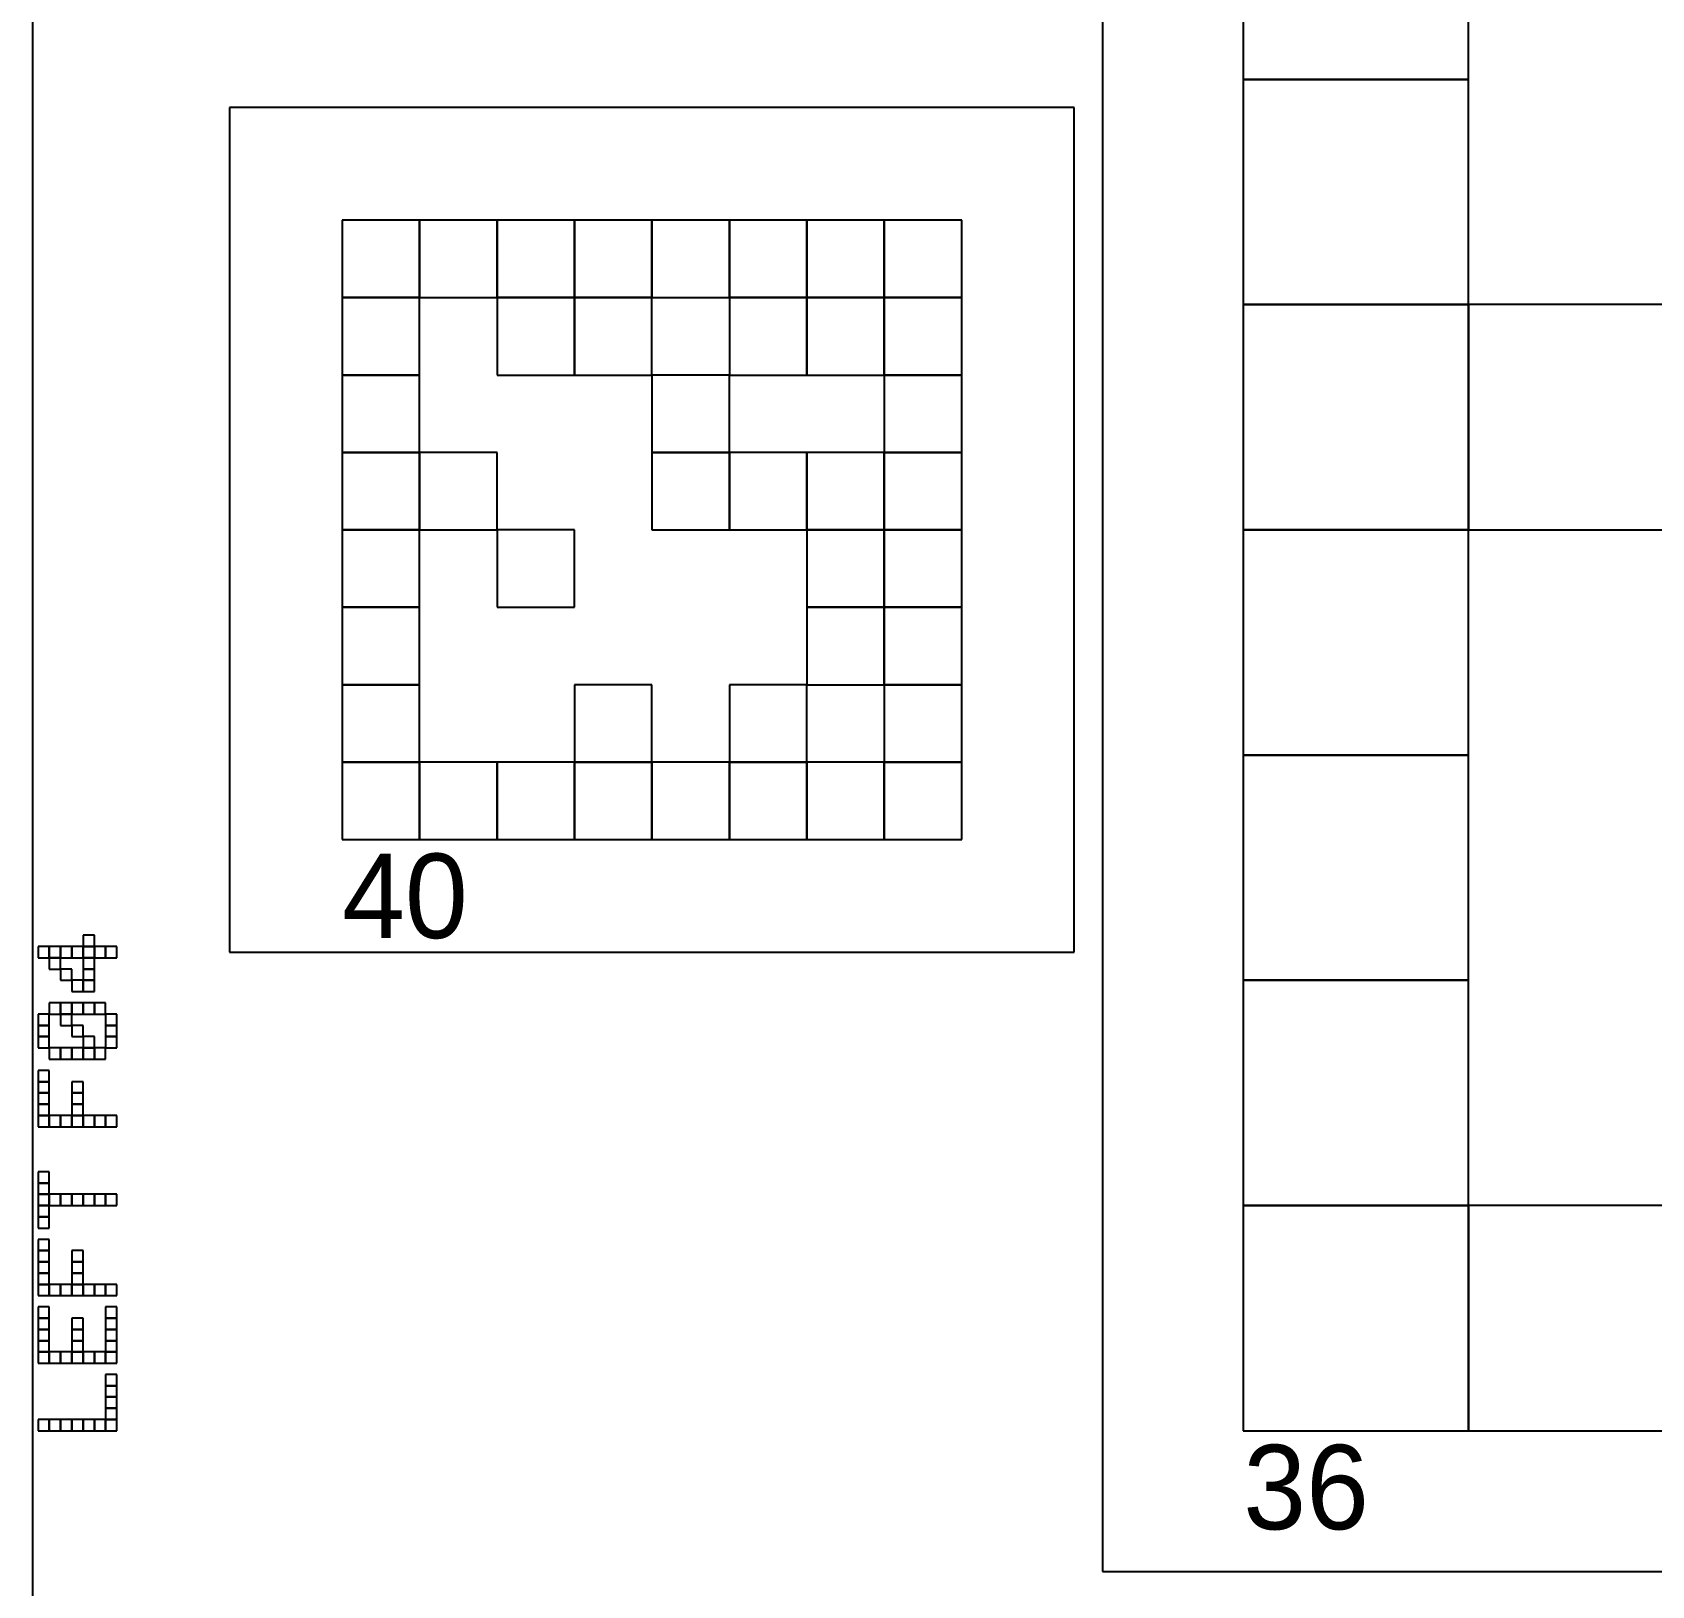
# Model space of a CAD drawing. Extents: x 0 to 490, y -8 to 329.
# Drawn here: x 170 to 227.5, y 37.5 to 92.7 of the extents above; entities that cross this region are included whole.
import ezdxf

# ---------------------------------------------------------------- set-up
doc = ezdxf.new("R2010")
doc.units = 0
for name, color, linetype in [('BLACK_POCKET', 7, 'CONTINUOUS'), ('BOARD_TEXT', 2, 'CONTINUOUS'), ('CUT', 1, 'CONTINUOUS'), ('LABEL', 3, 'CONTINUOUS'), ('QUIET_ZONE', 4, 'CONTINUOUS'), ('TAG_BOUNDARY', 8, 'CONTINUOUS')]:
    doc.layers.add(name, color=color, linetype=linetype)

msp = doc.modelspace()

# ---------------------------------------------------------------- linework, layer by layer
at = {"layer": 'BLACK_POCKET'}
for p, q in [((213, 99), (213, 91)), ((221, 91), (221, 99)), ((213, 91), (221, 91)), ((221, 91), (213, 91)), ((213, 91), (213, 83)), ((221, 83), (221, 91)), ((183.75, 86), (181, 86)), ((181, 86), (181, 83.25)), ((183.75, 83.25), (183.75, 86)), ((186.5, 86), (183.75, 86)), ((183.75, 86), (183.75, 83.25)), ((186.5, 83.25), (186.5, 86)), ((189.25, 86), (186.5, 86)), ((186.5, 86), (186.5, 83.25)), ((189.25, 83.25), (189.25, 86)), ((192, 86), (189.25, 86)), ((189.25, 86), (189.25, 83.25)), ((192, 83.25), (192, 86)), ((194.75, 86), (192, 86)), ((192, 86), (192, 83.25)), ((194.75, 83.25), (194.75, 86)), ((197.5, 86), (194.75, 86)), ((194.75, 86), (194.75, 83.25)), ((197.5, 83.25), (197.5, 86)), ((200.25, 86), (197.5, 86)), ((197.5, 86), (197.5, 83.25)), ((200.25, 83.25), (200.25, 86)), ((203, 86), (200.25, 86)), ((200.25, 86), (200.25, 83.25)), ((203, 83.25), (203, 86)), ((181, 83.25), (183.75, 83.25)), ((183.75, 83.25), (181, 83.25)), ((181, 83.25), (181, 80.5)), ((183.75, 83.25), (186.5, 83.25)), ((183.75, 80.5), (183.75, 83.25)), ((186.5, 83.25), (189.25, 83.25)), ((189.25, 83.25), (186.5, 83.25)), ((186.5, 83.25), (186.5, 80.5)), ((189.25, 83.25), (192, 83.25)), ((189.25, 80.5), (189.25, 83.25)), ((192, 83.25), (189.25, 83.25)), ((189.25, 83.25), (189.25, 80.5)), ((192, 83.25), (194.75, 83.25)), ((192, 80.5), (192, 83.25)), ((194.75, 83.25), (197.5, 83.25)), ((197.5, 83.25), (194.75, 83.25)), ((194.75, 83.25), (194.75, 80.5)), ((197.5, 83.25), (200.25, 83.25)), ((197.5, 80.5), (197.5, 83.25)), ((200.25, 83.25), (197.5, 83.25)), ((197.5, 83.25), (197.5, 80.5)), ((200.25, 83.25), (203, 83.25)), ((200.25, 80.5), (200.25, 83.25)), ((203, 83.25), (200.25, 83.25)), ((200.25, 83.25), (200.25, 80.5)), ((203, 80.5), (203, 83.25)), ((213, 83), (221, 83)), ((221, 83), (213, 83)), ((213, 83), (213, 75)), ((221, 75), (221, 83)), ((229, 83), (221, 83)), ((221, 83), (221, 75)), ((181, 80.5), (183.75, 80.5)), ((183.75, 80.5), (181, 80.5)), ((181, 80.5), (181, 77.75)), ((183.75, 77.75), (183.75, 80.5)), ((186.5, 80.5), (189.25, 80.5)), ((189.25, 80.5), (192, 80.5)), ((194.75, 80.5), (192, 80.5)), ((192, 80.5), (192, 77.75)), ((194.75, 80.5), (197.5, 80.5)), ((194.75, 77.75), (194.75, 80.5)), ((197.5, 80.5), (200.25, 80.5)), ((200.25, 80.5), (203, 80.5)), ((203, 80.5), (200.25, 80.5)), ((200.25, 80.5), (200.25, 77.75)), ((203, 77.75), (203, 80.5)), ((181, 77.75), (183.75, 77.75)), ((183.75, 77.75), (181, 77.75)), ((181, 77.75), (181, 75)), ((183.75, 75), (183.75, 77.75)), ((186.5, 77.75), (183.75, 77.75)), ((183.75, 77.75), (183.75, 75)), ((186.5, 75), (186.5, 77.75)), ((192, 77.75), (194.75, 77.75)), ((194.75, 77.75), (192, 77.75)), ((192, 77.75), (192, 75)), ((194.75, 75), (194.75, 77.75)), ((197.5, 77.75), (194.75, 77.75)), ((194.75, 77.75), (194.75, 75)), ((197.5, 75), (197.5, 77.75)), ((200.25, 77.75), (197.5, 77.75)), ((197.5, 77.75), (197.5, 75)), ((200.25, 77.75), (203, 77.75)), ((200.25, 75), (200.25, 77.75)), ((203, 77.75), (200.25, 77.75)), ((200.25, 77.75), (200.25, 75)), ((203, 75), (203, 77.75)), ((181, 75), (183.75, 75)), ((183.75, 75), (181, 75)), ((181, 75), (181, 72.25)), ((183.75, 75), (186.5, 75)), ((183.75, 72.25), (183.75, 75)), ((189.25, 75), (186.5, 75)), ((186.5, 75), (186.5, 72.25)), ((189.25, 72.25), (189.25, 75)), ((192, 75), (194.75, 75)), ((194.75, 75), (197.5, 75)), ((197.5, 75), (200.25, 75)), ((200.25, 75), (197.5, 75)), ((197.5, 75), (197.5, 72.25)), ((200.25, 75), (203, 75)), ((200.25, 72.25), (200.25, 75)), ((203, 75), (200.25, 75)), ((200.25, 75), (200.25, 72.25)), ((203, 72.25), (203, 75)), ((213, 75), (221, 75)), ((221, 75), (213, 75)), ((213, 75), (213, 67)), ((221, 75), (229, 75)), ((221, 67), (221, 75)), ((181, 72.25), (183.75, 72.25)), ((183.75, 72.25), (181, 72.25)), ((181, 72.25), (181, 69.5)), ((183.75, 69.5), (183.75, 72.25)), ((186.5, 72.25), (189.25, 72.25)), ((197.5, 72.25), (200.25, 72.25)), ((200.25, 72.25), (197.5, 72.25)), ((197.5, 72.25), (197.5, 69.5)), ((200.25, 72.25), (203, 72.25)), ((200.25, 69.5), (200.25, 72.25)), ((203, 72.25), (200.25, 72.25)), ((200.25, 72.25), (200.25, 69.5)), ((203, 69.5), (203, 72.25)), ((181, 69.5), (183.75, 69.5)), ((183.75, 69.5), (181, 69.5)), ((181, 69.5), (181, 66.75)), ((183.75, 66.75), (183.75, 69.5)), ((192, 69.5), (189.25, 69.5)), ((189.25, 69.5), (189.25, 66.75)), ((192, 66.75), (192, 69.5)), ((197.5, 69.5), (194.75, 69.5)), ((194.75, 69.5), (194.75, 66.75)), ((197.5, 69.5), (200.25, 69.5)), ((197.5, 66.75), (197.5, 69.5)), ((200.25, 69.5), (203, 69.5)), ((203, 69.5), (200.25, 69.5)), ((200.25, 69.5), (200.25, 66.75)), ((203, 66.75), (203, 69.5)), ((181, 66.75), (183.75, 66.75)), ((183.75, 66.75), (181, 66.75)), ((181, 66.75), (181, 64)), ((183.75, 64), (183.75, 66.75)), ((186.5, 66.75), (183.75, 66.75)), ((183.75, 66.75), (183.75, 64)), ((186.5, 64), (186.5, 66.75)), ((189.25, 66.75), (186.5, 66.75)), ((186.5, 66.75), (186.5, 64)), ((189.25, 66.75), (192, 66.75)), ((189.25, 64), (189.25, 66.75)), ((192, 66.75), (189.25, 66.75)), ((189.25, 66.75), (189.25, 64)), ((192, 64), (192, 66.75)), ((194.75, 66.75), (192, 66.75)), ((192, 66.75), (192, 64)), ((194.75, 66.75), (197.5, 66.75)), ((194.75, 64), (194.75, 66.75)), ((197.5, 66.75), (194.75, 66.75)), ((194.75, 66.75), (194.75, 64)), ((197.5, 64), (197.5, 66.75)), ((200.25, 66.75), (197.5, 66.75)), ((197.5, 66.75), (197.5, 64)), ((200.25, 66.75), (203, 66.75)), ((200.25, 64), (200.25, 66.75)), ((203, 66.75), (200.25, 66.75)), ((200.25, 66.75), (200.25, 64)), ((203, 64), (203, 66.75)), ((213, 67), (221, 67)), ((221, 67), (213, 67)), ((213, 67), (213, 59)), ((221, 59), (221, 67)), ((181, 64), (183.75, 64)), ((183.75, 64), (186.5, 64)), ((186.5, 64), (189.25, 64)), ((189.25, 64), (192, 64)), ((192, 64), (194.75, 64)), ((194.75, 64), (197.5, 64)), ((197.5, 64), (200.25, 64)), ((200.25, 64), (203, 64)), ((213, 59), (221, 59)), ((221, 59), (213, 59)), ((213, 59), (213, 51)), ((221, 51), (221, 59)), ((213, 51), (221, 51)), ((221, 51), (213, 51)), ((213, 51), (213, 43)), ((221, 43), (221, 51)), ((229, 51), (221, 51)), ((221, 51), (221, 43)), ((213, 43), (221, 43)), ((221, 43), (229, 43))]:
    msp.add_line(p, q, dxfattribs=at)
at = {"layer": 'BOARD_TEXT'}
for p, q in [((172.2, 60.6), (171.8, 60.6)), ((171.8, 60.6), (171.8, 60.2)), ((172.2, 60.2), (172.2, 60.6)), ((170.6, 60.2), (170.2, 60.2)), ((170.2, 60.2), (170.2, 59.8)), ((170.2, 59.8), (170.6, 59.8)), ((170.6, 59.8), (170.6, 60.2)), ((171, 60.2), (170.6, 60.2)), ((170.6, 60.2), (170.6, 59.8)), ((171, 59.8), (170.6, 59.8)), ((170.6, 59.8), (170.6, 59.4)), ((170.6, 59.8), (171, 59.8)), ((171, 59.8), (171, 60.2)), ((171.4, 60.2), (171, 60.2)), ((171, 60.2), (171, 59.8)), ((171, 59.4), (171, 59.8)), ((171, 59.8), (171.4, 59.8)), ((171.4, 59.8), (171.4, 60.2)), ((171.8, 60.2), (171.4, 60.2)), ((171.4, 60.2), (171.4, 59.8)), ((171.4, 59.8), (171.8, 59.8)), ((171.8, 59.8), (171.8, 60.2)), ((172.2, 60.2), (171.8, 60.2)), ((171.8, 60.2), (171.8, 59.8)), ((171.8, 60.2), (172.2, 60.2)), ((172.2, 59.8), (171.8, 59.8)), ((171.8, 59.8), (171.8, 59.4)), ((171.8, 59.8), (172.2, 59.8)), ((172.2, 59.8), (172.2, 60.2)), ((172.6, 60.2), (172.2, 60.2)), ((172.2, 60.2), (172.2, 59.8)), ((172.2, 59.4), (172.2, 59.8)), ((172.2, 59.8), (172.6, 59.8)), ((172.6, 59.8), (172.6, 60.2)), ((173, 60.2), (172.6, 60.2)), ((172.6, 60.2), (172.6, 59.8)), ((172.6, 59.8), (173, 59.8)), ((173, 59.8), (173, 60.2)), ((170.6, 59.4), (171, 59.4)), ((171.4, 59.4), (171, 59.4)), ((171, 59.4), (171, 59)), ((171.4, 59), (171.4, 59.4)), ((172.2, 59.4), (171.8, 59.4)), ((171.8, 59.4), (171.8, 59)), ((171.8, 59.4), (172.2, 59.4)), ((172.2, 59), (172.2, 59.4)), ((171, 59), (171.4, 59)), ((171.8, 59), (171.4, 59)), ((171.4, 59), (171.4, 58.6)), ((171.8, 58.6), (171.8, 59)), ((172.2, 59), (171.8, 59)), ((171.8, 59), (171.8, 58.6)), ((171.8, 59), (172.2, 59)), ((172.2, 58.6), (172.2, 59)), ((171, 58.2), (170.6, 58.2)), ((170.6, 58.2), (170.6, 57.8)), ((171, 57.8), (171, 58.2)), ((171.4, 58.2), (171, 58.2)), ((171, 58.2), (171, 57.8)), ((171.4, 58.6), (171.8, 58.6)), ((171.4, 57.8), (171.4, 58.2)), ((171.8, 58.2), (171.4, 58.2)), ((171.4, 58.2), (171.4, 57.8)), ((171.8, 58.6), (172.2, 58.6)), ((171.8, 57.8), (171.8, 58.2)), ((172.2, 58.2), (171.8, 58.2)), ((171.8, 58.2), (171.8, 57.8)), ((172.2, 57.8), (172.2, 58.2)), ((172.6, 58.2), (172.2, 58.2)), ((172.2, 58.2), (172.2, 57.8)), ((172.6, 57.8), (172.6, 58.2)), ((170.6, 57.8), (170.2, 57.8)), ((170.2, 57.8), (170.2, 57.4)), ((170.6, 57.4), (170.6, 57.8)), ((170.6, 57.8), (171, 57.8)), ((171.4, 57.8), (171, 57.8)), ((171, 57.8), (171, 57.4)), ((171, 57.8), (171.4, 57.8)), ((171.4, 57.4), (171.4, 57.8)), ((171.4, 57.8), (171.8, 57.8)), ((171.8, 57.8), (172.2, 57.8)), ((172.2, 57.8), (172.6, 57.8)), ((173, 57.8), (172.6, 57.8)), ((172.6, 57.8), (172.6, 57.4)), ((173, 57.4), (173, 57.8)), ((170.6, 57.4), (170.2, 57.4)), ((170.2, 57.4), (170.2, 57)), ((170.2, 57.4), (170.6, 57.4)), ((170.6, 57), (170.2, 57)), ((170.2, 57), (170.2, 56.6)), ((170.2, 57), (170.6, 57)), ((170.6, 57), (170.6, 57.4)), ((170.6, 56.6), (170.6, 57)), ((171, 57.4), (171.4, 57.4)), ((171.8, 57.4), (171.4, 57.4)), ((171.4, 57.4), (171.4, 57)), ((171.4, 57), (171.8, 57)), ((171.8, 57), (171.8, 57.4)), ((172.2, 57), (171.8, 57)), ((171.8, 57), (171.8, 56.6)), ((172.2, 56.6), (172.2, 57)), ((173, 57.4), (172.6, 57.4)), ((172.6, 57.4), (172.6, 57)), ((172.6, 57.4), (173, 57.4)), ((173, 57), (172.6, 57)), ((172.6, 57), (172.6, 56.6)), ((172.6, 57), (173, 57)), ((173, 57), (173, 57.4)), ((173, 56.6), (173, 57)), ((170.2, 56.6), (170.6, 56.6)), ((171, 56.6), (170.6, 56.6)), ((170.6, 56.6), (170.6, 56.2)), ((171, 56.2), (171, 56.6)), ((171.4, 56.6), (171, 56.6)), ((171, 56.6), (171, 56.2)), ((171.4, 56.2), (171.4, 56.6)), ((171.8, 56.6), (171.4, 56.6)), ((171.4, 56.6), (171.4, 56.2)), ((171.8, 56.2), (171.8, 56.6)), ((172.2, 56.6), (171.8, 56.6)), ((171.8, 56.6), (171.8, 56.2)), ((171.8, 56.6), (172.2, 56.6)), ((172.2, 56.2), (172.2, 56.6)), ((172.6, 56.6), (172.2, 56.6)), ((172.2, 56.6), (172.2, 56.2)), ((172.6, 56.2), (172.6, 56.6)), ((172.6, 56.6), (173, 56.6)), ((170.6, 55.8), (170.2, 55.8)), ((170.2, 55.8), (170.2, 55.4)), ((170.6, 56.2), (171, 56.2)), ((170.6, 55.4), (170.6, 55.8)), ((171, 56.2), (171.4, 56.2)), ((171.4, 56.2), (171.8, 56.2)), ((171.8, 56.2), (172.2, 56.2)), ((172.2, 56.2), (172.6, 56.2)), ((170.6, 55.4), (170.2, 55.4)), ((170.2, 55.4), (170.2, 55)), ((170.2, 55.4), (170.6, 55.4)), ((170.6, 55), (170.6, 55.4)), ((171.8, 55.4), (171.4, 55.4)), ((171.4, 55.4), (171.4, 55)), ((171.8, 55), (171.8, 55.4)), ((170.6, 55), (170.2, 55)), ((170.2, 55), (170.2, 54.6)), ((170.2, 55), (170.6, 55)), ((170.6, 54.6), (170.6, 55)), ((171.8, 55), (171.4, 55)), ((171.4, 55), (171.4, 54.6)), ((171.4, 55), (171.8, 55)), ((171.8, 54.6), (171.8, 55)), ((170.6, 54.6), (170.2, 54.6)), ((170.2, 54.6), (170.2, 54.2)), ((170.2, 54.6), (170.6, 54.6)), ((170.6, 54.2), (170.2, 54.2)), ((170.2, 54.2), (170.2, 53.8)), ((170.2, 54.2), (170.6, 54.2)), ((170.6, 54.2), (170.6, 54.6)), ((170.6, 53.8), (170.6, 54.2)), ((171, 54.2), (170.6, 54.2)), ((170.6, 54.2), (170.6, 53.8)), ((171, 53.8), (171, 54.2)), ((171.4, 54.2), (171, 54.2)), ((171, 54.2), (171, 53.8)), ((171.8, 54.6), (171.4, 54.6)), ((171.4, 54.6), (171.4, 54.2)), ((171.4, 54.6), (171.8, 54.6)), ((171.4, 53.8), (171.4, 54.2)), ((171.8, 54.2), (171.4, 54.2)), ((171.4, 54.2), (171.4, 53.8)), ((171.4, 54.2), (171.8, 54.2)), ((171.8, 54.2), (171.8, 54.6)), ((171.8, 53.8), (171.8, 54.2)), ((172.2, 54.2), (171.8, 54.2)), ((171.8, 54.2), (171.8, 53.8)), ((172.2, 53.8), (172.2, 54.2)), ((172.6, 54.2), (172.2, 54.2)), ((172.2, 54.2), (172.2, 53.8)), ((172.6, 53.8), (172.6, 54.2)), ((173, 54.2), (172.6, 54.2)), ((172.6, 54.2), (172.6, 53.8)), ((173, 53.8), (173, 54.2)), ((170.2, 53.8), (170.6, 53.8)), ((170.6, 53.8), (171, 53.8)), ((171, 53.8), (171.4, 53.8)), ((171.4, 53.8), (171.8, 53.8)), ((171.8, 53.8), (172.2, 53.8)), ((172.2, 53.8), (172.6, 53.8)), ((172.6, 53.8), (173, 53.8)), ((170.6, 52.2), (170.2, 52.2)), ((170.2, 52.2), (170.2, 51.8)), ((170.6, 51.8), (170.2, 51.8)), ((170.2, 51.8), (170.2, 51.4)), ((170.2, 51.8), (170.6, 51.8)), ((170.6, 51.8), (170.6, 52.2)), ((170.6, 51.4), (170.6, 51.8)), ((170.6, 51.4), (170.2, 51.4)), ((170.2, 51.4), (170.2, 51)), ((170.2, 51.4), (170.6, 51.4)), ((170.6, 51), (170.6, 51.4)), ((171, 51.4), (170.6, 51.4)), ((170.6, 51.4), (170.6, 51)), ((171, 51), (171, 51.4)), ((171.4, 51.4), (171, 51.4)), ((171, 51.4), (171, 51)), ((171.4, 51), (171.4, 51.4)), ((171.8, 51.4), (171.4, 51.4)), ((171.4, 51.4), (171.4, 51)), ((171.8, 51), (171.8, 51.4)), ((172.2, 51.4), (171.8, 51.4)), ((171.8, 51.4), (171.8, 51)), ((172.2, 51), (172.2, 51.4)), ((172.6, 51.4), (172.2, 51.4)), ((172.2, 51.4), (172.2, 51)), ((172.6, 51), (172.6, 51.4)), ((173, 51.4), (172.6, 51.4)), ((172.6, 51.4), (172.6, 51)), ((173, 51), (173, 51.4)), ((170.6, 51), (170.2, 51)), ((170.2, 51), (170.2, 50.6)), ((170.2, 51), (170.6, 51)), ((170.6, 50.6), (170.2, 50.6)), ((170.2, 50.6), (170.2, 50.2)), ((170.2, 50.6), (170.6, 50.6)), ((170.6, 50.6), (170.6, 51)), ((170.6, 51), (171, 51)), ((170.6, 50.2), (170.6, 50.6)), ((171, 51), (171.4, 51)), ((171.4, 51), (171.8, 51)), ((171.8, 51), (172.2, 51)), ((172.2, 51), (172.6, 51)), ((172.6, 51), (173, 51)), ((170.2, 50.2), (170.6, 50.2)), ((170.6, 49.8), (170.2, 49.8)), ((170.2, 49.8), (170.2, 49.4)), ((170.6, 49.4), (170.6, 49.8)), ((170.6, 49.4), (170.2, 49.4)), ((170.2, 49.4), (170.2, 49)), ((170.2, 49.4), (170.6, 49.4)), ((170.6, 49), (170.2, 49)), ((170.2, 49), (170.2, 48.6)), ((170.2, 49), (170.6, 49)), ((170.6, 49), (170.6, 49.4)), ((170.6, 48.6), (170.6, 49)), ((171.8, 49.4), (171.4, 49.4)), ((171.4, 49.4), (171.4, 49)), ((171.8, 49), (171.4, 49)), ((171.4, 49), (171.4, 48.6)), ((171.4, 49), (171.8, 49)), ((171.8, 49), (171.8, 49.4)), ((171.8, 48.6), (171.8, 49)), ((170.6, 48.6), (170.2, 48.6)), ((170.2, 48.6), (170.2, 48.2)), ((170.2, 48.6), (170.6, 48.6)), ((170.6, 48.2), (170.6, 48.6)), ((171.8, 48.6), (171.4, 48.6)), ((171.4, 48.6), (171.4, 48.2)), ((171.4, 48.6), (171.8, 48.6)), ((171.8, 48.2), (171.8, 48.6)), ((170.6, 48.2), (170.2, 48.2)), ((170.2, 48.2), (170.2, 47.8)), ((170.2, 48.2), (170.6, 48.2)), ((170.2, 47.8), (170.6, 47.8)), ((170.6, 47.8), (170.6, 48.2)), ((171, 48.2), (170.6, 48.2)), ((170.6, 48.2), (170.6, 47.8)), ((170.6, 47.8), (171, 47.8)), ((171, 47.8), (171, 48.2)), ((171.4, 48.2), (171, 48.2)), ((171, 48.2), (171, 47.8)), ((171, 47.8), (171.4, 47.8)), ((171.4, 47.8), (171.4, 48.2)), ((171.8, 48.2), (171.4, 48.2)), ((171.4, 48.2), (171.4, 47.8)), ((171.4, 48.2), (171.8, 48.2)), ((171.4, 47.8), (171.8, 47.8)), ((171.8, 47.8), (171.8, 48.2)), ((172.2, 48.2), (171.8, 48.2)), ((171.8, 48.2), (171.8, 47.8)), ((171.8, 47.8), (172.2, 47.8)), ((172.2, 47.8), (172.2, 48.2)), ((172.6, 48.2), (172.2, 48.2)), ((172.2, 48.2), (172.2, 47.8)), ((172.2, 47.8), (172.6, 47.8)), ((172.6, 47.8), (172.6, 48.2)), ((173, 48.2), (172.6, 48.2)), ((172.6, 48.2), (172.6, 47.8)), ((172.6, 47.8), (173, 47.8)), ((173, 47.8), (173, 48.2)), ((170.6, 47.4), (170.2, 47.4)), ((170.2, 47.4), (170.2, 47)), ((170.6, 47), (170.6, 47.4)), ((173, 47.4), (172.6, 47.4)), ((172.6, 47.4), (172.6, 47)), ((173, 47), (173, 47.4)), ((170.6, 47), (170.2, 47)), ((170.2, 47), (170.2, 46.6)), ((170.2, 47), (170.6, 47)), ((170.6, 46.6), (170.2, 46.6)), ((170.2, 46.6), (170.2, 46.2)), ((170.2, 46.6), (170.6, 46.6)), ((170.6, 46.6), (170.6, 47)), ((170.6, 46.2), (170.6, 46.6)), ((171.8, 47), (171.4, 47)), ((171.4, 47), (171.4, 46.6)), ((171.8, 46.6), (171.4, 46.6)), ((171.4, 46.6), (171.4, 46.2)), ((171.4, 46.6), (171.8, 46.6)), ((171.8, 46.6), (171.8, 47)), ((171.8, 46.2), (171.8, 46.6)), ((173, 47), (172.6, 47)), ((172.6, 47), (172.6, 46.6)), ((172.6, 47), (173, 47)), ((173, 46.6), (172.6, 46.6)), ((172.6, 46.6), (172.6, 46.2)), ((172.6, 46.6), (173, 46.6)), ((173, 46.6), (173, 47)), ((173, 46.2), (173, 46.6)), ((170.6, 46.2), (170.2, 46.2)), ((170.2, 46.2), (170.2, 45.8)), ((170.2, 46.2), (170.6, 46.2)), ((170.6, 45.8), (170.6, 46.2)), ((171.8, 46.2), (171.4, 46.2)), ((171.4, 46.2), (171.4, 45.8)), ((171.4, 46.2), (171.8, 46.2)), ((171.8, 45.8), (171.8, 46.2)), ((173, 46.2), (172.6, 46.2)), ((172.6, 46.2), (172.6, 45.8)), ((172.6, 46.2), (173, 46.2)), ((173, 45.8), (173, 46.2)), ((170.6, 45.8), (170.2, 45.8)), ((170.2, 45.8), (170.2, 45.4)), ((170.2, 45.8), (170.6, 45.8)), ((170.6, 45.4), (170.6, 45.8)), ((171, 45.8), (170.6, 45.8)), ((170.6, 45.8), (170.6, 45.4)), ((171, 45.4), (171, 45.8)), ((171.4, 45.8), (171, 45.8)), ((171, 45.8), (171, 45.4)), ((171.4, 45.4), (171.4, 45.8)), ((171.8, 45.8), (171.4, 45.8)), ((171.4, 45.8), (171.4, 45.4)), ((171.4, 45.8), (171.8, 45.8)), ((171.8, 45.4), (171.8, 45.8)), ((172.2, 45.8), (171.8, 45.8)), ((171.8, 45.8), (171.8, 45.4)), ((172.2, 45.4), (172.2, 45.8)), ((172.6, 45.8), (172.2, 45.8)), ((172.2, 45.8), (172.2, 45.4)), ((172.6, 45.4), (172.6, 45.8)), ((173, 45.8), (172.6, 45.8)), ((172.6, 45.8), (172.6, 45.4)), ((172.6, 45.8), (173, 45.8)), ((173, 45.4), (173, 45.8)), ((170.2, 45.4), (170.6, 45.4)), ((170.6, 45.4), (171, 45.4)), ((171, 45.4), (171.4, 45.4)), ((171.4, 45.4), (171.8, 45.4)), ((171.8, 45.4), (172.2, 45.4)), ((172.2, 45.4), (172.6, 45.4)), ((172.6, 45.4), (173, 45.4)), ((173, 45), (172.6, 45)), ((172.6, 45), (172.6, 44.6)), ((173, 44.6), (173, 45)), ((173, 44.6), (172.6, 44.6)), ((172.6, 44.6), (172.6, 44.2)), ((172.6, 44.6), (173, 44.6)), ((173, 44.2), (173, 44.6)), ((173, 44.2), (172.6, 44.2)), ((172.6, 44.2), (172.6, 43.8)), ((172.6, 44.2), (173, 44.2)), ((173, 43.8), (172.6, 43.8)), ((172.6, 43.8), (172.6, 43.4)), ((172.6, 43.8), (173, 43.8)), ((173, 43.8), (173, 44.2)), ((173, 43.4), (173, 43.8)), ((170.6, 43.4), (170.2, 43.4)), ((170.2, 43.4), (170.2, 43)), ((170.6, 43), (170.6, 43.4)), ((171, 43.4), (170.6, 43.4)), ((170.6, 43.4), (170.6, 43)), ((171, 43), (171, 43.4)), ((171.4, 43.4), (171, 43.4)), ((171, 43.4), (171, 43)), ((171.4, 43), (171.4, 43.4)), ((171.8, 43.4), (171.4, 43.4)), ((171.4, 43.4), (171.4, 43)), ((171.8, 43), (171.8, 43.4)), ((172.2, 43.4), (171.8, 43.4)), ((171.8, 43.4), (171.8, 43)), ((172.2, 43), (172.2, 43.4)), ((172.6, 43.4), (172.2, 43.4)), ((172.2, 43.4), (172.2, 43)), ((172.6, 43), (172.6, 43.4)), ((173, 43.4), (172.6, 43.4)), ((172.6, 43.4), (172.6, 43)), ((172.6, 43.4), (173, 43.4)), ((173, 43), (173, 43.4)), ((170.2, 43), (170.6, 43)), ((170.6, 43), (171, 43)), ((171, 43), (171.4, 43)), ((171.4, 43), (171.8, 43)), ((171.8, 43), (172.2, 43)), ((172.2, 43), (172.6, 43)), ((172.6, 43), (173, 43))]:
    msp.add_line(p, q, dxfattribs=at)
at = {"layer": 'CUT'}
msp.add_line((170, 150), (170, 0), dxfattribs=at)
at = {"layer": 'QUIET_ZONE'}
for p, q in [((208, 112), (208, 38)), ((207, 90), (177, 90)), ((177, 90), (177, 60)), ((207, 60), (207, 90)), ((177, 60), (207, 60)), ((208, 38), (282, 38))]:
    msp.add_line(p, q, dxfattribs=at)
at = {"layer": 'TAG_BOUNDARY'}
for p, q in [((213, 107), (213, 43)), ((203, 86), (181, 86)), ((181, 86), (181, 64)), ((203, 64), (203, 86)), ((181, 64), (203, 64)), ((213, 43), (277, 43))]:
    msp.add_line(p, q, dxfattribs=at)

# ---------------------------------------------------------------- texts
at = {"layer": 'LABEL'}
for s, p in [('40', (181, 60.5)), ('36', (213, 39.5))]:
    msp.add_text(s, height=3, dxfattribs=at).set_placement(p)

doc.saveas('drawing.dxf')
